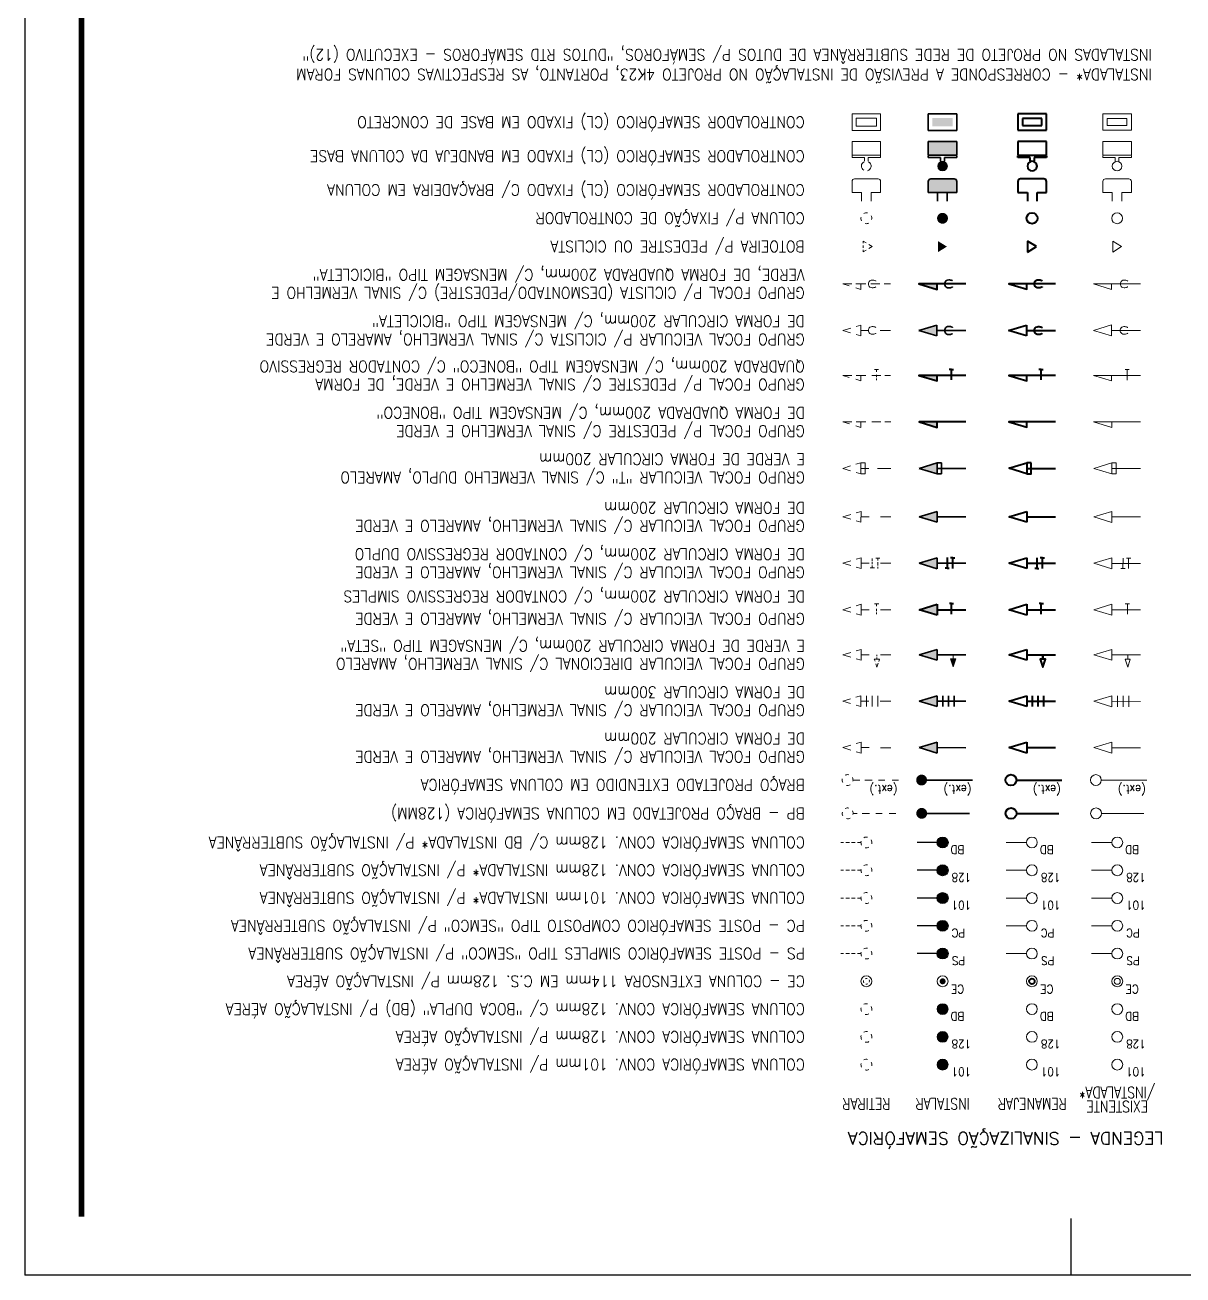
# Model space of a CAD drawing. Extents: x 206651 to 206861, y 7655817 to 7655966.
# Drawn here: x 206651.2 to 206702.4, y 7655817.4 to 7655872.7 of the extents above; entities that cross this region are included whole.
import ezdxf
from ezdxf.enums import TextEntityAlignment as Align

# ---------------------------------------------------------------- set-up
doc = ezdxf.new("R2010")
doc.units = 0
doc.linetypes.add('( Hidden )', pattern=[0.375, 0.25, -0.125])
for name, color, linetype in [('A-FORMATO', 8, 'Continuous'), ('FOLHA', 7, 'Continuous'), ('FRM-P02', 2, 'Continuous')]:
    doc.layers.add(name, color=color, linetype=linetype)
doc.styles.add('ARIAL', font='arial.ttf')
doc.styles.add('ROMANC', font='romanc__.ttf')
doc.styles.add('ROMANS', font='romans__.ttf', dxfattribs={"height": 0.85})
doc.styles.add('STYLE3', font='arial.ttf')
doc.styles.add('TZ_PGT_R090', font='romans.shx', dxfattribs={"width": 0.9})

# ---------------------------------------------------------------- blocks, each defined once
blk = doc.blocks.new('PP-XYZ.000-9A00-001_A')
at = {"layer": 'FOLHA', "color": 1}
for p, q in [((656, 584), (656, 594)), ((831, 594), (841, 594)), ((841, 0), (841, 594))]:
    blk.add_line(p, q, dxfattribs=at)
blk.add_lwpolyline([(0, 594), (841, 594)], dxfattribs=at)
at = {"layer": 'FOLHA', "color": 2, "const_width": 1}
blk.add_lwpolyline([(831, 584), (25, 584), (25, 10), (831, 10), (831, 584)], dxfattribs=at)
at = {"color": 2, "linetype": 'ByBlock', "lineweight": 0}
for tag, p, style in [('0000/00', (660.13, 145.89), 'ROMANC'), ('LOCAL', (692.24, 145.89), 'ROMANS'), ('DE-0000/00-000-000-000', (781.56, 136.5), 'ROMANC'), ('CREA', (790.19, 125.89), 'ROMANC')]:
    blk.add_attdef(tag, p, '', height=2, dxfattribs=dict(at, style=style))
at = {"color": 2, "linetype": 'ByBlock', "lineweight": 0, "style": 'ROMANS'}
blk.add_attdef('PROJETO', text='', height=3, dxfattribs=at).set_placement((718.82, 137.97), align=Align.MIDDLE_CENTER)
at = {"color": 2, "linetype": 'ByBlock', "lineweight": 0, "style": 'ROMANC'}
blk.add_attdef('RESPONSÁVEL_TÉCNICO', text='', height=2, dxfattribs=at).set_placement((738.09, 126.07), align=Align.TOP_CENTER)
at = {"color": 2, "style": 'ROMANS', "width": 0.9}
for tag, p in [('ASSUNTO1', (658.49, 53.87)), ('ASSUNTO2', (658.49, 50.37)), ('ASSUNTO3', (658.49, 46.87))]:
    blk.add_attdef(tag, text='', height=2, dxfattribs=at).set_placement(p, align=Align.TOP_LEFT)
at = {"color": 2, "style": 'STYLE3'}
blk.add_attdef('FOLHA', text='', height=4, dxfattribs=at).set_placement((815.01, 20.08), align=Align.MIDDLE_CENTER)
at = {"layer": 'A-FORMATO', "color": 2, "lineweight": -3, "style": 'ARIAL'}
for tag, p in [('NDOCUMENTO', (473.43, 36.15)), ('DESCRICAO3', (534.26, 36.15)), ('NDOCUMENTO', (473.43, 30.07)), ('DESCRICAO2', (534.26, 30.07)), ('NDOCUMENTO', (473.43, 23.99)), ('DESCRICAO1', (534.26, 23.99))]:
    blk.add_attdef(tag, p, '', height=2.43, rotation=360, dxfattribs=at)
at = {"layer": 'FRM-P02', "style": 'ROMANS'}
for tag, p in [('28', (661, 218.41)), ('29', (671, 218.41)), ('31', (762, 218.41)), ('32', (774, 218.41)), ('33', (786, 218.41)), ('34', (798, 218.41)), ('35', (810, 218.41)), ('19', (661, 212.71)), ('20', (671, 212.71)), ('22', (762, 212.71)), ('23', (774, 212.71)), ('24', (786, 212.71)), ('25', (798, 212.71)), ('26', (810, 212.71)), ('10', (661, 206.93)), ('11', (671, 207.01)), ('13', (762, 207.01)), ('14', (774, 207.01)), ('15', (786, 207.01)), ('16', (798, 207.01)), ('17', (810, 207.01)), ('1', (661, 201.23)), ('2', (671, 201.23)), ('4', (762.09, 201.23)), ('5', (774.15, 201.23)), ('6', (786.04, 201.23)), ('7', (798.19, 201.23)), ('8', (810.19, 201.23))]:
    blk.add_attdef(tag, text='', height=2, dxfattribs=at).set_placement(p, align=Align.MIDDLE_CENTER)
for tag, p in [('30', (677.61, 217.34)), ('21', (677.61, 211.64)), ('12', (677.61, 205.94)), ('3', (677.61, 200.24))]:
    blk.add_attdef(tag, p, '', height=2, dxfattribs=at)
at = {"layer": 'FRM-P02', "style": 'ROMANS', "width": 0.85, "flags": 1}
blk.add_attdef('00/00/00', text='', height=2, dxfattribs=at).set_placement((823.5, 218.41), align=Align.MIDDLE_CENTER)
at = {"layer": 'FRM-P02', "style": 'ROMANS', "width": 0.85}
for p in [(823.5, 212.71), (823.5, 207.01), (823.5, 201.23)]:
    blk.add_attdef('00/00/00', text='', height=2, dxfattribs=at).set_placement(p, align=Align.MIDDLE_CENTER)
at = {"layer": 'FRM-P02', "style": 'ROMANS', "width": 0.8}
for tag, height, p in [('ESCALA', 2.63, (774.91, 37)), ('DATA', 2.63, (801.74, 36.54)), ('DIRETOR', 1.4, (700.04, 33.97)), ('ENGENHEIRO', 1.4, (683.84, 22.86)), ('ARQUIVO', 1.4, (728.03, 14.96)), ('SETOR', 1.4, (751.65, 14.91)), ('DATA', 1.4, (775.01, 15))]:
    blk.add_attdef(tag, text='', height=height, dxfattribs=at).set_placement(p, align=Align.TOP_LEFT)
blk = doc.blocks.new('LEGENDA-SIN SEMAFÓRICA')
at = {"true_color": 0x0a47ff}
h = blk.add_hatch(color=160, dxfattribs=at)
h.dxf.hatch_style = 1
edge = h.paths.add_edge_path()
edge.add_arc((39.08, -10.79), 0.96, 0, 360)
h = blk.add_hatch(color=160, dxfattribs=at)
h.dxf.hatch_style = 1
edge = h.paths.add_edge_path()
edge.add_arc((39.08, -15.7), 0.96, 0, 360)
h = blk.add_hatch(color=160, dxfattribs=at)
h.dxf.hatch_style = 1
edge = h.paths.add_edge_path()
edge.add_arc((39.08, -20.61), 0.96, 0, 360)
h = blk.add_hatch(color=160, dxfattribs=at)
h.dxf.hatch_style = 1
edge = h.paths.add_edge_path()
edge.add_arc((39.08, -30.43), 0.96, 0, 360)
h = blk.add_hatch(color=160, dxfattribs=at)
h.dxf.hatch_style = 1
edge = h.paths.add_edge_path()
edge.add_arc((39.08, -35.34), 0.96, 0, 360)
h = blk.add_hatch(color=160, dxfattribs=at)
h.dxf.hatch_style = 1
edge = h.paths.add_edge_path()
edge.add_arc((39.08, -40.25), 0.96, 0, 360)
h = blk.add_hatch(color=160, dxfattribs=at)
h.dxf.hatch_style = 1
edge = h.paths.add_edge_path()
edge.add_arc((39.08, -45.16), 0.96, 0, 360)
h = blk.add_hatch(color=160, dxfattribs=at)
h.dxf.hatch_style = 1
edge = h.paths.add_edge_path()
edge.add_arc((39.08, -50.07), 0.96, 0, 360)
at = {"linetype": 'Continuous', "lineweight": 40, "true_color": 0x0a47ff}
h = blk.add_hatch(color=160, dxfattribs=at)
h.dxf.hatch_style = 1
h.paths.add_polyline_path([(43.24, -124.44), (40.04, -123.48), (40.04, -124.44)])
h = blk.add_hatch(color=160, dxfattribs=at)
h.dxf.hatch_style = 1
h.paths.add_polyline_path([(43.26, -132.66), (40.06, -131.7), (40.06, -132.66)])
h = blk.add_hatch(color=160, dxfattribs=at)
h.dxf.hatch_style = 1
h.paths.add_polyline_path([(43.26, -148.84), (40.06, -147.88), (40.06, -148.84)])
at = {"lineweight": 35, "true_color": 0x0a47ff}
for points in [[(39.88, -154.48), (38.32, -155.44), (39.88, -156.4)], [(41.18, -167.42, 0.414214), (41.62, -166.98), (41.62, -164.99), (39.96, -164.99), (38.25, -164.99), (36.58, -164.99), (36.58, -166.98, 0.414214), (37.02, -167.42)], [(41.62, -174.05), (41.62, -171.62), (36.58, -171.62), (36.58, -174.05)], [(37.32, -176.72), (37.32, -178.17), (40.89, -178.17), (40.89, -176.72)]]:
    blk.add_hatch(color=160, dxfattribs=at).paths.add_polyline_path(points)
h = blk.add_hatch(color=256)
h.dxf.hatch_style = 1
h.paths.add_polyline_path([(39.1, -168.82, 1), (39.1, -170.53, 1)])
at = {"color": 160, "linetype": 'Continuous', "lineweight": 20, "true_color": 0x0a47ff}
for p, q in [((10.99, -55.21), (3.47, -55.21)), ((11.02, -61.11), (2.99, -61.11)), ((9.16, -67.8), (9.16, -65.88)), ((9.16, -65.88), (9.16, -67.8)), ((9.16, -65.88), (12.36, -66.84)), ((9.16, -66.83), (4.07, -66.82)), ((9.16, -67.8), (12.36, -66.84)), ((9.16, -75.04), (4.07, -75.03)), ((6.14, -74.08), (6.14, -76)), ((7.14, -74.08), (7.14, -76)), ((8.14, -74.08), (8.14, -76)), ((9.16, -76), (9.16, -74.08)), ((9.16, -74.08), (9.16, -76)), ((9.16, -74.08), (12.36, -75.04)), ((9.16, -76), (12.36, -75.04)), ((9.16, -83.24), (4.07, -83.23)), ((9.16, -84.21), (9.16, -82.29)), ((9.16, -82.29), (9.16, -84.21)), ((9.16, -82.29), (12.36, -83.25)), ((9.16, -84.21), (12.36, -83.25)), ((9.16, -92.2), (9.16, -90.28)), ((9.16, -90.28), (9.16, -92.2)), ((9.16, -90.28), (12.36, -91.24)), ((9.16, -91.23), (4.07, -91.22)), ((9.16, -92.2), (12.36, -91.24)), ((9.16, -99.43), (4.07, -99.43)), ((9.16, -100.4), (9.16, -98.48)), ((9.16, -98.48), (9.16, -100.4)), ((9.16, -98.48), (12.36, -99.44)), ((9.16, -100.4), (12.36, -99.44)), ((9.16, -107.64), (4.07, -107.63)), ((9.16, -108.6), (9.16, -106.68)), ((9.16, -106.68), (9.16, -108.6)), ((9.16, -106.68), (12.36, -107.64)), ((9.16, -108.6), (12.36, -107.64)), ((9.16, -116.22), (4.07, -116.21)), ((9.16, -117.19), (9.16, -115.27)), ((9.16, -115.27), (9.16, -117.19)), ((9.16, -115.27), (12.36, -116.23)), ((9.16, -117.19), (12.36, -116.23)), ((9.2, -140.63), (4.11, -140.62)), ((9.2, -141.59), (9.2, -139.67)), ((9.2, -139.67), (9.2, -141.59)), ((9.2, -139.67), (12.4, -140.63)), ((9.2, -141.59), (12.4, -140.63)), ((9, -154.48), (7.43, -155.44)), ((9, -156.4), (9, -154.48)), ((7.43, -155.44), (9, -156.4)), ((7.36, -163.47), (7.36, -164.99)), ((9.07, -164.99), (9.07, -163.47)), ((7.36, -164.99), (5.69, -164.99)), ((5.69, -164.99), (5.69, -166.98)), ((10.74, -164.99), (9.07, -164.99)), ((10.74, -166.98), (10.74, -164.99)), ((6.13, -167.41), (10.3, -167.41)), ((5.69, -171.51), (5.69, -171.18)), ((5.69, -171.18), (7.89, -171.18)), ((10.74, -171.62), (5.69, -171.62)), ((5.69, -171.62), (5.69, -174.05)), ((7.89, -171.18), (7.89, -170.52)), ((8.54, -170.52), (8.54, -171.18)), ((8.54, -171.18), (10.74, -171.18)), ((10.74, -171.18), (10.74, -171.51)), ((10.74, -174.05), (10.74, -171.62)), ((5.69, -174.05), (10.74, -174.05)), ((10.74, -176.04), (5.69, -176.04)), ((5.69, -176.04), (5.69, -178.89)), ((10.74, -178.89), (10.74, -176.04)), ((5.69, -178.89), (10.74, -178.89)), ((9.95, -176.83), (6.48, -176.83)), ((6.48, -176.83), (6.48, -178.1)), ((6.48, -178.1), (9.95, -178.1)), ((9.95, -178.1), (9.95, -176.83))]:
    blk.add_line(p, q, dxfattribs=at)
at = {"color": 160, "linetype": 'Continuous', "lineweight": 40, "true_color": 0x0a47ff}
for p, q in [((26.02, -55.21), (18.5, -55.21)), ((26.04, -61.11), (18.02, -61.11)), ((24.18, -67.8), (24.19, -65.88)), ((24.19, -65.88), (27.38, -66.85)), ((24.18, -66.84), (19.09, -66.84)), ((27.38, -66.85), (24.18, -67.8)), ((24.18, -75.05), (19.09, -75.04)), ((21.17, -74.09), (21.17, -76.01)), ((22.17, -74.09), (22.17, -76.01)), ((23.17, -74.1), (23.17, -76.02)), ((24.18, -76.01), (24.19, -74.09)), ((27.38, -75.05), (24.18, -76.01)), ((24.19, -74.09), (27.38, -75.05)), ((24.18, -83.25), (19.09, -83.25)), ((24.18, -84.21), (24.19, -82.29)), ((27.38, -83.26), (24.18, -84.21)), ((24.19, -82.29), (27.38, -83.26)), ((24.18, -92.2), (24.19, -90.28)), ((24.19, -90.28), (27.38, -91.24)), ((40.05, -92.19), (40.05, -90.27)), ((40.05, -90.27), (43.25, -91.24)), ((24.18, -91.24), (19.09, -91.23)), ((27.38, -91.24), (24.18, -92.2)), ((40.05, -91.23), (34.95, -91.23)), ((43.25, -91.24), (40.05, -92.19)), ((24.19, -99.45), (19.09, -99.44)), ((24.18, -100.41), (24.19, -98.49)), ((27.39, -99.45), (24.18, -100.41)), ((24.19, -98.49), (27.39, -99.45)), ((24.19, -107.65), (19.09, -107.64)), ((24.18, -108.61), (24.19, -106.69)), ((27.39, -107.65), (24.18, -108.61)), ((24.19, -106.69), (27.39, -107.65)), ((24.18, -116.23), (19.09, -116.23)), ((24.18, -117.19), (24.19, -115.27)), ((27.38, -116.24), (24.18, -117.19)), ((24.19, -115.27), (27.38, -116.24)), ((24.22, -140.61), (19.13, -140.61)), ((24.22, -141.57), (24.23, -139.65)), ((27.42, -140.62), (24.22, -141.57)), ((24.23, -139.65), (27.42, -140.62)), ((24.04, -154.48), (22.47, -155.44)), ((24.04, -156.4), (24.04, -154.48)), ((22.47, -155.44), (24.04, -156.4)), ((22.38, -163.47), (22.38, -164.99)), ((24.09, -164.99), (24.09, -163.47)), ((22.38, -164.99), (20.72, -164.99)), ((20.72, -164.99), (20.72, -166.98)), ((25.76, -164.99), (24.09, -164.99)), ((25.76, -166.98), (25.76, -164.99)), ((21.16, -167.41), (25.32, -167.41)), ((20.72, -171.51), (20.72, -171.18)), ((20.72, -171.18), (22.91, -171.18)), ((25.76, -171.62), (20.72, -171.62)), ((20.72, -171.62), (20.72, -174.05)), ((22.91, -171.18), (22.91, -170.52)), ((23.57, -170.52), (23.57, -171.18)), ((23.57, -171.18), (25.76, -171.18)), ((25.76, -171.18), (25.76, -171.51)), ((25.76, -174.05), (25.76, -171.62)), ((20.72, -174.05), (25.76, -174.05)), ((25.76, -176.04), (20.72, -176.04)), ((20.72, -176.04), (20.72, -178.89)), ((25.76, -178.89), (25.76, -176.04)), ((20.72, -178.89), (25.76, -178.89)), ((24.97, -176.83), (21.51, -176.83)), ((21.51, -176.83), (21.51, -178.1)), ((21.51, -178.1), (24.97, -178.1)), ((24.97, -178.1), (24.97, -176.83))]:
    blk.add_line(p, q, dxfattribs=at)
at = {"color": 160, "linetype": 'Continuous', "lineweight": 35, "true_color": 0x0a47ff}
for p, q in [((41.82, -55.22), (34.3, -55.22)), ((41.84, -61.11), (33.82, -61.11)), ((40.05, -67.8), (40.05, -65.88)), ((40.05, -65.88), (43.25, -66.84)), ((40.05, -66.84), (34.95, -66.83)), ((43.25, -66.84), (40.05, -67.8)), ((40.05, -75.05), (34.95, -75.04)), ((37.03, -74.09), (37.03, -76.01)), ((38.03, -74.09), (38.03, -76.01)), ((39.03, -74.09), (39.03, -76.01)), ((40.05, -76.01), (40.05, -74.09)), ((40.05, -74.09), (43.25, -75.05)), ((43.25, -75.05), (40.05, -76.01)), ((40.05, -83.25), (34.95, -83.24)), ((40.05, -84.21), (40.05, -82.29)), ((40.05, -82.29), (43.25, -83.25)), ((43.25, -83.25), (40.05, -84.21)), ((40.05, -99.44), (34.95, -99.44)), ((40.05, -100.4), (40.05, -98.48)), ((40.05, -98.48), (43.25, -99.45)), ((43.25, -99.45), (40.05, -100.4)), ((40.05, -107.65), (34.95, -107.64)), ((40.05, -108.61), (40.05, -106.69)), ((40.05, -106.69), (43.25, -107.65)), ((43.25, -107.65), (40.05, -108.61)), ((40.05, -116.23), (34.95, -116.22)), ((40.05, -117.19), (40.05, -115.27)), ((40.05, -115.27), (43.25, -116.23)), ((43.25, -116.23), (40.05, -117.19)), ((40.09, -140.61), (34.99, -140.6)), ((40.09, -141.57), (40.09, -139.65)), ((40.09, -139.65), (43.29, -140.62)), ((43.29, -140.62), (40.09, -141.57))]:
    blk.add_line(p, q, dxfattribs=at)
at = {"color": 18, "lineweight": 18, "true_color": 0x000000}
for p, q in [((48.51, -55.22), (47.38, -55.22)), ((50.91, -55.22), (49.79, -55.22)), ((53.31, -55.22), (52.01, -55.22)), ((54.91, -55.22), (54.21, -55.22)), ((48.03, -61.11), (46.91, -61.11)), ((50.43, -61.11), (49.31, -61.11)), ((52.83, -61.11), (51.53, -61.11)), ((54.93, -61.11), (53.73, -61.11)), ((53.51, -65.88), (54.35, -66.13)), ((53.51, -65.88), (53.51, -67.8)), ((53.51, -67.8), (53.51, -65.88)), ((50.08, -66.83), (48.24, -66.83)), ((53.51, -66.84), (52.09, -66.84)), ((53.51, -67.8), (54.36, -67.55)), ((55.3, -67.27), (56.71, -66.84)), ((55.32, -66.42), (56.71, -66.84)), ((50.13, -75.04), (48.24, -75.04)), ((50.54, -74.09), (50.54, -76.01)), ((51.54, -74.1), (51.54, -76.02)), ((53.56, -75.04), (52.14, -75.04)), ((52.54, -74.1), (52.54, -76.02)), ((53.56, -74.09), (54.4, -74.34)), ((53.56, -74.09), (53.56, -76.01)), ((53.56, -76.01), (53.56, -74.09)), ((55.35, -75.47), (56.76, -75.05)), ((55.36, -74.63), (56.76, -75.05)), ((53.56, -76.01), (54.41, -75.75)), ((50.09, -83.24), (48.24, -83.24)), ((53.51, -83.25), (52.09, -83.25)), ((53.51, -82.29), (54.35, -82.54)), ((53.51, -82.29), (53.51, -84.21)), ((53.51, -84.21), (53.51, -82.29)), ((53.51, -84.21), (54.36, -83.96)), ((55.3, -83.67), (56.71, -83.25)), ((55.32, -82.83), (56.71, -83.25)), ((53.51, -90.28), (54.35, -90.53)), ((53.51, -90.28), (53.51, -92.2)), ((53.51, -92.2), (53.51, -90.28)), ((50.09, -91.23), (48.24, -91.22)), ((53.51, -91.23), (52.09, -91.23)), ((53.51, -92.2), (54.36, -91.94)), ((55.3, -91.66), (56.71, -91.24)), ((55.32, -90.82), (56.71, -91.24)), ((50.09, -99.44), (48.24, -99.44)), ((53.51, -99.44), (52.09, -99.44)), ((53.51, -98.49), (54.35, -98.74)), ((53.51, -98.49), (53.51, -100.41)), ((53.51, -100.41), (53.51, -98.49)), ((55.3, -99.87), (56.71, -99.45)), ((55.32, -99.03), (56.71, -99.45)), ((53.51, -100.41), (54.37, -100.15)), ((50.09, -107.64), (48.24, -107.64)), ((53.51, -107.64), (52.09, -107.64)), ((53.52, -106.69), (53.51, -108.61)), ((53.51, -108.61), (53.52, -106.69)), ((53.52, -106.69), (54.36, -106.94)), ((55.31, -108.07), (56.71, -107.65)), ((55.32, -107.23), (56.71, -107.65)), ((53.51, -108.61), (54.37, -108.35)), ((50.58, -116.22), (48.24, -116.22)), ((53.56, -116.23), (52.14, -116.23)), ((53.56, -115.27), (54.4, -115.52)), ((53.56, -115.27), (53.56, -117.19)), ((53.56, -117.19), (53.56, -115.27)), ((53.56, -117.19), (54.41, -116.94)), ((55.35, -116.66), (56.76, -116.23)), ((55.36, -115.81), (56.76, -116.23)), ((50.12, -140.6), (48.28, -140.6)), ((53.55, -140.61), (52.13, -140.61)), ((53.55, -139.65), (54.39, -139.9)), ((53.55, -139.65), (53.55, -141.57)), ((53.55, -141.57), (53.55, -139.65)), ((53.55, -141.57), (54.4, -141.32)), ((55.34, -141.04), (56.75, -140.61)), ((55.36, -140.19), (56.75, -140.61)), ((53.12, -154.49), (52.58, -154.82)), ((53.12, -154.86), (53.12, -154.49)), ((52.12, -155.1), (51.55, -155.45)), ((51.55, -155.45), (52.11, -155.79)), ((52.58, -156.08), (53.12, -156.41)), ((53.12, -155.66), (53.12, -155.23)), ((53.12, -156.41), (53.12, -156.04))]:
    blk.add_line(p, q, dxfattribs=at)
at = {"color": 160, "lineweight": 35, "true_color": 0x0a47ff}
for p, q in [((38.25, -163.48), (38.25, -164.99)), ((39.96, -164.99), (39.96, -163.48)), ((38.25, -164.99), (36.58, -164.99)), ((36.58, -164.99), (36.58, -166.98)), ((41.62, -164.99), (39.96, -164.99)), ((41.62, -166.98), (41.62, -164.99)), ((37.02, -167.42), (41.18, -167.42)), ((36.58, -171.51), (36.58, -171.18)), ((36.58, -171.18), (38.77, -171.18)), ((41.62, -171.62), (36.58, -171.62)), ((36.58, -171.62), (36.58, -174.05)), ((38.77, -171.18), (38.77, -170.53)), ((39.43, -170.53), (39.43, -171.18)), ((39.43, -171.18), (41.62, -171.18)), ((41.62, -171.18), (41.62, -171.51)), ((41.62, -174.05), (41.62, -171.62)), ((36.58, -174.05), (41.62, -174.05)), ((41.62, -175.98), (36.58, -175.98)), ((36.58, -175.98), (36.58, -178.91)), ((41.62, -178.91), (41.62, -175.98)), ((36.58, -178.91), (41.62, -178.91))]:
    blk.add_line(p, q, dxfattribs=at)
at = {"color": 18, "lineweight": 20, "true_color": 0x000000}
for p, q in [((51.73, -163.48), (51.73, -164.99)), ((53.44, -164.99), (53.44, -163.48)), ((51.73, -164.99), (50.06, -164.99)), ((50.06, -164.99), (50.06, -166.98)), ((55.1, -164.99), (53.44, -164.99)), ((55.1, -166.98), (55.1, -164.99)), ((50.5, -167.42), (54.67, -167.42))]:
    blk.add_line(p, q, dxfattribs=at)
at = {"color": 18, "lineweight": 13, "ltscale": 4, "true_color": 0x000000}
for p, q in [((50.06, -171.52), (50.06, -171.19)), ((50.06, -171.19), (52.26, -171.19)), ((55.11, -171.63), (50.06, -171.63)), ((50.06, -171.63), (50.06, -174.05)), ((52.26, -171.19), (52.26, -170.53)), ((52.91, -170.53), (52.91, -171.19)), ((52.91, -171.19), (55.11, -171.19)), ((55.11, -171.19), (55.11, -171.52)), ((55.11, -174.05), (55.11, -171.63)), ((50.06, -174.05), (55.11, -174.05)), ((54.37, -176.72), (50.8, -176.72)), ((50.8, -176.72), (50.8, -178.17)), ((54.37, -178.17), (54.37, -176.72)), ((50.8, -178.17), (54.37, -178.17))]:
    blk.add_line(p, q, dxfattribs=at)
at = {"color": 18, "lineweight": 13, "ltscale": 5, "true_color": 0x000000}
for p, q in [((55.11, -175.98), (50.06, -175.98)), ((50.06, -175.98), (50.06, -178.91)), ((55.11, -178.91), (55.11, -175.98)), ((50.06, -178.91), (55.11, -178.91))]:
    blk.add_line(p, q, dxfattribs=at)
at = {"color": 160, "linetype": 'Continuous', "lineweight": 35, "true_color": 0x0a47ff}
for points, const_width in [([(38.82, -25.52, 1), (39.34, -25.52, 1)], 0.528), ([(42.3, -55.22, 1), (43.26, -55.22, 1)], 0.96), ([(42.32, -61.11, 1), (43.28, -61.11, 1)], 0.96)]:
    blk.add_lwpolyline(points, format="xyb", close=True, dxfattribs=dict(at, const_width=const_width))
at = {"color": 18, "lineweight": 9, "true_color": 0x000000}
for points in [[(9.15, -30.43), (12.72, -30.43)], [(9.15, -35.34), (12.72, -35.34)], [(9.15, -40.25), (12.72, -40.25)], [(9.15, -45.16), (12.72, -45.16)], [(9.15, -50.07), (12.72, -50.07)]]:
    blk.add_lwpolyline(points, dxfattribs=at)
at = {"color": 18, "lineweight": 20, "true_color": 0x000000}
for points in [[(24.25, -30.43), (27.82, -30.43)], [(24.25, -35.34), (27.82, -35.34)], [(24.25, -40.25), (27.82, -40.25)], [(24.25, -45.16), (27.82, -45.16)], [(24.25, -50.07), (27.82, -50.07)]]:
    blk.add_lwpolyline(points, dxfattribs=at)
at = {"color": 18, "lineweight": 30, "true_color": 0x000000}
for points in [[(40.04, -30.43), (43.61, -30.43)], [(40.04, -35.34), (43.61, -35.34)], [(40.04, -40.25), (43.61, -40.25)], [(40.04, -45.16), (43.61, -45.16)], [(40.04, -50.07), (43.61, -50.07)]]:
    blk.add_lwpolyline(points, dxfattribs=at)
at = {"color": 18, "linetype": '( Hidden )', "lineweight": 13, "ltscale": 2.5, "true_color": 0x000000}
for points in [[(53.52, -30.43), (57.09, -30.43)], [(53.52, -35.34), (57.09, -35.34)], [(53.52, -40.25), (57.09, -40.25)], [(53.52, -45.16), (57.09, -45.16)], [(53.52, -50.07), (57.09, -50.07)]]:
    blk.add_lwpolyline(points, dxfattribs=at)
at = {"color": 160, "linetype": 'Continuous', "lineweight": 20, "true_color": 0x0a47ff}
for points in [[(6.35, -83.24), (6.35, -82.49), (6.82, -82.49), (6.35, -81.09), (5.88, -82.49), (6.35, -82.49)], [(37.24, -83.27), (37.24, -82.52), (37.71, -82.52), (37.24, -81.11), (36.77, -82.52), (37.24, -82.52)]]:
    blk.add_lwpolyline(points, close=True, dxfattribs=at)
at = {"color": 160, "linetype": 'Continuous', "lineweight": 40, "true_color": 0x0a47ff}
blk.add_lwpolyline([(21.37, -83.25), (21.37, -82.5), (21.84, -82.5), (21.38, -81.09), (20.9, -82.5), (21.37, -82.5)], close=True, dxfattribs=at)
at = {"color": 18, "lineweight": 18, "true_color": 0x000000}
for points in [[(50.89, -81.67), (50.7, -81.1), (50.47, -81.8)], [(50.38, -82.05), (50.23, -82.5), (50.7, -82.5), (50.7, -82.76)], [(50.7, -82.76), (50.7, -82.5), (51.17, -82.51), (51.04, -82.12)], [(50.75, -90.43), (50.75, -90.72)], [(50.75, -91.85), (50.75, -92.3), (50.37, -92.3)], [(50.75, -90.96), (50.75, -91.36)], [(50.75, -91.85), (50.75, -92.3), (51.12, -92.3)], [(50.54, -98.5), (50.54, -98.79)], [(50.54, -99.03), (50.54, -99.43)], [(50.54, -99.62), (50.54, -99.22)], [(51.53, -99.07), (51.53, -98.62), (51.15, -98.62)], [(51.53, -99.07), (51.53, -98.62), (51.9, -98.62)], [(51.53, -99.31), (51.53, -99.72)], [(50.54, -99.92), (50.54, -100.37), (50.17, -100.37)], [(50.54, -99.92), (50.54, -100.37), (50.92, -100.37)], [(51.53, -100.27), (51.53, -99.86)], [(52.81, -117.19), (53.56, -117.19), (53.56, -115.27), (52.81, -115.27), (52.81, -117.19)], [(54.44, -123.75), (53.53, -123.48), (53.53, -124.44)], [(48.26, -124.43), (49.28, -124.43)], [(50.01, -124.43), (51.61, -124.44)], [(52.65, -124.44), (53.53, -124.44), (53.53, -124.44), (54.39, -124.44)], [(55.13, -124.44), (56.73, -124.44), (55.57, -124.09)], [(50.79, -131.85), (50.79, -132.14)], [(50.79, -132.38), (50.79, -132.79)], [(54.46, -131.98), (53.55, -131.7), (53.55, -132.66)], [(55.15, -132.66), (56.75, -132.66), (55.59, -132.31)], [(48.28, -132.65), (49.3, -132.65)], [(50.03, -132.65), (51.63, -132.66)], [(50.79, -133.28), (50.79, -133.73), (50.41, -133.73)], [(50.79, -133.28), (50.79, -133.73), (51.16, -133.73)], [(52.67, -132.66), (53.55, -132.66), (53.55, -132.66), (54.4, -132.66)], [(54.46, -148.16), (53.55, -147.88), (53.55, -148.84)], [(48.28, -148.83), (49.45, -148.83)], [(50.18, -148.83), (51.78, -148.84)], [(52.67, -148.84), (53.55, -148.84), (53.55, -148.84), (54.41, -148.84)], [(55.15, -148.84), (56.75, -148.84), (55.59, -148.49)]]:
    blk.add_lwpolyline(points, dxfattribs=at)
blk.add_lwpolyline([(50.7, -83), (50.7, -83.25)], close=True, dxfattribs=at)
at = {"color": 160, "linetype": 'Continuous', "lineweight": 20, "true_color": 0x0a47ff}
for points in [[(6.4, -90.43), (6.4, -92.3), (6.02, -92.3)], [(6.4, -90.43), (6.4, -92.3), (6.77, -92.3)], [(6.19, -98.5), (6.19, -100.37), (5.82, -100.37)], [(6.19, -98.5), (6.19, -100.37), (6.57, -100.37)], [(7.17, -100.37), (7.18, -98.49), (6.8, -98.49)], [(7.17, -100.37), (7.18, -98.49), (7.55, -98.5)], [(8.41, -117.19), (9.16, -117.19), (9.16, -115.27), (8.41, -115.27), (8.41, -117.19)], [(4.09, -124.44), (9.18, -124.44), (9.18, -124.44), (12.38, -124.44), (9.18, -123.48), (9.18, -124.44)], [(4.11, -132.66), (9.2, -132.66), (9.2, -132.66), (12.4, -132.66), (9.2, -131.7), (9.2, -132.66)], [(6.44, -131.85), (6.44, -133.73), (6.06, -133.73)], [(6.44, -131.85), (6.44, -133.73), (6.81, -133.73)], [(4.11, -148.83), (9.2, -148.84), (9.2, -148.84), (12.4, -148.84), (9.2, -147.88), (9.2, -148.84)]]:
    blk.add_lwpolyline(points, dxfattribs=at)
at = {"color": 160, "linetype": 'Continuous', "lineweight": 40, "true_color": 0x0a47ff}
for points in [[(21.64, -90.43), (21.64, -92.31), (21.26, -92.31)], [(21.64, -90.43), (21.64, -92.31), (22.01, -92.31)], [(37.5, -90.43), (37.5, -92.31), (37.13, -92.31)], [(37.5, -90.43), (37.5, -92.31), (37.88, -92.31)], [(21.43, -98.5), (21.43, -100.38), (21.06, -100.38)], [(21.43, -98.5), (21.43, -100.38), (21.81, -100.38)], [(22.41, -100.41), (22.42, -98.53), (22.04, -98.53)], [(22.41, -100.41), (22.42, -98.53), (22.79, -98.53)], [(37.29, -98.5), (37.3, -100.38), (36.92, -100.38)], [(37.29, -98.5), (37.3, -100.38), (37.67, -100.38)], [(38.27, -100.45), (38.28, -98.58), (37.91, -98.58)], [(38.27, -100.45), (38.28, -98.58), (38.66, -98.58)], [(23.43, -117.2), (24.18, -117.2), (24.19, -115.28), (23.44, -115.28), (23.43, -117.2)], [(19.11, -124.44), (24.17, -124.45), (24.17, -124.45), (27.37, -124.45), (24.17, -123.49), (24.17, -124.45)], [(34.97, -124.44), (40.04, -124.44), (40.04, -124.44), (43.24, -124.44), (40.04, -123.48), (40.04, -124.44)], [(19.13, -132.66), (24.19, -132.67), (24.19, -132.67), (27.39, -132.67), (24.19, -131.71), (24.19, -132.67)], [(21.68, -131.86), (21.68, -133.73), (21.3, -133.73)], [(21.68, -131.86), (21.68, -133.73), (22.05, -133.73)], [(34.99, -132.66), (40.06, -132.66), (40.06, -132.66), (43.26, -132.66), (40.06, -131.7), (40.06, -132.66)], [(37.54, -131.86), (37.54, -133.73), (37.17, -133.73)], [(37.54, -131.86), (37.54, -133.73), (37.92, -133.73)], [(19.13, -148.85), (24.19, -148.85), (24.19, -148.85), (27.39, -148.85), (24.19, -147.89), (24.19, -148.85)], [(34.99, -148.83), (40.06, -148.84), (40.06, -148.84), (43.26, -148.84), (40.06, -147.88), (40.06, -148.84)]]:
    blk.add_lwpolyline(points, dxfattribs=at)
at = {"color": 160, "linetype": 'Continuous', "lineweight": 35, "true_color": 0x0a47ff}
blk.add_lwpolyline([(39.3, -117.19), (40.05, -117.19), (40.05, -115.27), (39.3, -115.27), (39.3, -117.19)], dxfattribs=at)
at = {"color": 160, "linetype": 'Continuous', "lineweight": 20, "true_color": 0x0a47ff}
for points in [[(6.35, -140.12, -0.141613), (6.43, -140.05, -0.102249), (7.01, -139.93, -0.173635), (7.41, -140.06, -0.190602), (7.69, -140.62, -0.190602), (7.41, -141.18, -0.173635), (7.01, -141.31, -0.102249), (6.43, -141.19, -0.141613), (6.35, -141.12)], [(6.33, -148.34, -0.141613), (6.41, -148.27, -0.102249), (6.99, -148.15, -0.173635), (7.39, -148.28, -0.190602), (7.67, -148.84, -0.190602), (7.39, -149.39, -0.173635), (6.99, -149.53, -0.102249), (6.41, -149.41, -0.141613), (6.33, -149.34)]]:
    blk.add_lwpolyline(points, format="xyb", dxfattribs=at)
at = {"color": 160, "linetype": 'Continuous', "lineweight": 40, "true_color": 0x0a47ff}
for points in [[(21.48, -140.08, -0.141613), (21.56, -140.01, -0.102249), (22.16, -139.88, -0.173635), (22.58, -140.02, -0.190602), (22.88, -140.6, -0.190602), (22.58, -141.18, -0.173635), (22.16, -141.31, -0.102249), (21.56, -141.19, -0.141613), (21.48, -141.12)], [(21.46, -148.33, -0.141613), (21.54, -148.26, -0.102249), (22.14, -148.13, -0.173635), (22.57, -148.27, -0.190602), (22.86, -148.85, -0.190602), (22.57, -149.43, -0.173635), (22.14, -149.57, -0.102249), (21.54, -149.44, -0.141613), (21.46, -149.37)]]:
    blk.add_lwpolyline(points, format="xyb", dxfattribs=at)
at = {"color": 160, "linetype": 'Continuous', "lineweight": 35, "true_color": 0x0a47ff}
for points in [[(37.32, -140.09, -0.141613), (37.4, -140.02, -0.102249), (38.01, -139.89, -0.173635), (38.43, -140.03, -0.190602), (38.72, -140.61, -0.190602), (38.43, -141.19, -0.173635), (38.01, -141.33, -0.102249), (37.4, -141.2, -0.141613), (37.32, -141.13)], [(37.32, -148.32, -0.141613), (37.4, -148.25, -0.102249), (38.01, -148.13, -0.173635), (38.43, -148.26, -0.190602), (38.72, -148.84, -0.190602), (38.43, -149.42, -0.173635), (38.01, -149.56, -0.102249), (37.4, -149.43, -0.141613), (37.32, -149.36)]]:
    blk.add_lwpolyline(points, format="xyb", dxfattribs=at)
at = {"color": 18, "lineweight": 18, "true_color": 0x000000}
for points in [[(50.87, -140.13, -0.141613), (50.95, -140.06, -0.102249), (51.53, -139.94, -0.173635), (51.94, -140.07, -0.184514), (52.22, -140.61, -0.202131), (51.94, -141.18, -0.173635), (51.53, -141.31, -0.102249), (50.95, -141.19, -0.141613), (50.87, -141.12)], [(50.87, -148.35, -0.141613), (50.95, -148.28, -0.102249), (51.53, -148.16, -0.173635), (51.94, -148.29, -0.190602), (52.22, -148.84, -0.190602), (51.94, -149.4, -0.173635), (51.53, -149.53, -0.102249), (50.95, -149.41, -0.141613), (50.87, -149.34)]]:
    blk.add_lwpolyline(points, format="xyb", dxfattribs=at)
at = {"linetype": 'Continuous', "lineweight": 30, "const_width": 0.96}
blk.add_lwpolyline([(38.62, -160.45, 1), (39.58, -160.45, 1)], format="xyb", close=True, dxfattribs=at)
at = {"color": 160, "lineweight": 35, "true_color": 0x0a47ff}
blk.add_lwpolyline([(38.25, -164.99), (39.96, -164.99)], dxfattribs=at)
at = {"color": 160, "lineweight": 9, "true_color": 0x0a47ff}
for centre in [(8.19, -10.79), (8.19, -15.7), (8.19, -20.61)]:
    blk.add_circle(centre, 0.96, dxfattribs=at)
at = {"color": 160, "lineweight": 20, "true_color": 0x0a47ff}
for centre in [(23.29, -10.79), (23.29, -15.7), (23.29, -20.61)]:
    blk.add_circle(centre, 0.96, dxfattribs=at)
at = {"color": 160, "linetype": 'Continuous', "lineweight": 20, "true_color": 0x0a47ff}
for centre in [(39.08, -10.79), (39.08, -15.7), (39.08, -20.61), (23.29, -25.52), (39.08, -25.52), (52.56, -25.52), (23.29, -30.43), (23.29, -35.34), (23.29, -40.25), (23.29, -45.16), (23.29, -50.07), (11.95, -55.21), (11.98, -61.11)]:
    blk.add_circle(centre, 0.96, dxfattribs=at)
at = {"color": 160, "linetype": 'Continuous', "lineweight": 9, "true_color": 0x0a47ff}
for centre, radius in [((8.19, -25.52), 0.96), ((8.19, -25.52), 0.528), ((8.19, -30.43), 0.96), ((8.19, -35.34), 0.96), ((8.19, -40.25), 0.96), ((8.19, -45.16), 0.96), ((8.19, -50.07), 0.96)]:
    blk.add_circle(centre, radius, dxfattribs=at)
at = {"color": 160, "linetype": 'Continuous', "lineweight": 40, "true_color": 0x0a47ff}
for centre, radius in [((23.29, -25.52), 0.473), ((26.98, -55.21), 0.96), ((27, -61.11), 0.96)]:
    blk.add_circle(centre, radius, dxfattribs=at)
at = {"color": 160, "true_color": 0x0a47ff}
for centre in [(39.08, -30.43), (39.08, -35.34), (39.08, -40.25), (39.08, -45.16), (39.08, -50.07)]:
    blk.add_circle(centre, 0.96, dxfattribs=at)
at = {"linetype": 'Continuous', "lineweight": 20}
blk.add_circle((8.21, -160.44), 0.96, dxfattribs=at)
at = {"linetype": 'Continuous', "lineweight": 40}
blk.add_circle((23.26, -160.44), 0.96, dxfattribs=at)
at = {"color": 18, "lineweight": 18, "true_color": 0x000000}
for centre, radius, start, end in [((52.56, -10.79), 0.96, 166.7281, 208.1358), ((52.56, -10.79), 0.96, 76.7281, 118.1358), ((52.56, -10.79), 0.96, 346.7281, 28.1358), ((52.56, -10.79), 0.96, 256.7281, 298.1358), ((52.56, -15.7), 0.96, 76.7281, 118.1358), ((52.56, -15.7), 0.96, 346.7281, 28.1358), ((52.56, -15.7), 0.96, 166.7281, 208.1358), ((52.56, -15.7), 0.96, 256.7281, 298.1358), ((52.56, -20.61), 0.96, 76.7281, 118.1358), ((52.56, -20.61), 0.96, 166.7281, 208.1358), ((52.56, -20.61), 0.96, 256.7281, 298.1358), ((52.56, -20.61), 0.96, 346.7281, 28.1358), ((52.56, -25.52), 0.528, 166.7281, 208.1358), ((52.56, -25.52), 0.528, 76.7281, 118.1358), ((52.56, -25.52), 0.528, 256.7281, 298.1358), ((52.56, -25.52), 0.528, 346.7281, 28.1358), ((52.56, -30.43), 0.96, 166.7281, 208.1358), ((52.56, -30.43), 0.96, 76.7281, 118.1358), ((52.56, -30.43), 0.96, 346.7281, 28.1358), ((52.56, -30.43), 0.96, 256.7281, 298.1358), ((52.56, -35.34), 0.96, 166.7281, 208.1358), ((52.56, -35.34), 0.96, 76.7281, 118.1358), ((52.56, -35.34), 0.96, 346.7281, 28.1358), ((52.56, -35.34), 0.96, 256.7281, 298.1358), ((52.56, -40.25), 0.96, 76.7281, 118.1358), ((52.56, -40.25), 0.96, 166.7281, 208.1358), ((52.56, -40.25), 0.96, 256.7281, 298.1358), ((52.56, -40.25), 0.96, 346.7281, 28.1358), ((52.56, -45.16), 0.96, 76.7281, 118.1358), ((52.56, -45.16), 0.96, 166.7281, 208.1358), ((52.56, -45.16), 0.96, 256.7281, 298.1358), ((52.56, -45.16), 0.96, 346.7281, 28.1358), ((52.56, -50.07), 0.96, 166.7281, 208.1358), ((52.56, -50.07), 0.96, 76.7281, 118.1358), ((52.56, -50.07), 0.96, 346.7281, 28.1358), ((52.56, -50.07), 0.96, 256.7281, 298.1358), ((55.87, -55.22), 0.96, 166.7281, 208.1358), ((55.87, -55.22), 0.96, 76.7281, 118.1358), ((55.87, -55.22), 0.96, 346.7281, 28.1358), ((55.87, -55.22), 0.96, 256.7281, 298.1358), ((55.89, -61.11), 0.96, 166.7281, 208.1358), ((55.89, -61.11), 0.96, 76.7281, 118.1358), ((55.89, -61.11), 0.96, 346.7281, 28.1358), ((55.89, -61.11), 0.96, 256.7281, 298.1358)]:
    blk.add_arc(centre, radius, start, end, dxfattribs=at)
at = {"color": 18, "lineweight": 13, "ltscale": 5, "true_color": 0x000000}
for start, end in [(166.7281, 208.1358), (76.7281, 118.1358), (256.7281, 298.1358), (346.7281, 28.1358)]:
    blk.add_arc((52.58, -160.45), 0.96, start, end, dxfattribs=at)
at = {"color": 160, "linetype": 'Continuous', "lineweight": 20, "true_color": 0x0a47ff}
for centre, start, end in [((6.13, -166.98), 180, 270), ((10.3, -166.98), 270, 360)]:
    blk.add_arc(centre, 0.438, start, end, dxfattribs=at)
at = {"color": 160, "linetype": 'Continuous', "lineweight": 40, "true_color": 0x0a47ff}
for centre, start, end in [((21.16, -166.98), 180, 270), ((25.32, -166.98), 270, 360)]:
    blk.add_arc(centre, 0.438, start, end, dxfattribs=at)
at = {"color": 160, "lineweight": 35, "true_color": 0x0a47ff}
for centre, start, end in [((37.02, -166.98), 180, 270), ((41.18, -166.98), 270, 360)]:
    blk.add_arc(centre, 0.438, start, end, dxfattribs=at)
at = {"color": 18, "lineweight": 20, "true_color": 0x000000}
for centre, start, end in [((50.5, -166.98), 180, 270), ((54.67, -166.98), 270, 360)]:
    blk.add_arc(centre, 0.438, start, end, dxfattribs=at)
at = {"linetype": 'Continuous', "lineweight": 20}
for centre, start, end in [((8.22, -169.67), 90, 270), ((8.22, -169.67), 270, 90), ((39.1, -169.67), 90, 270), ((39.1, -169.67), 270, 90)]:
    blk.add_arc(centre, 0.855, start, end, dxfattribs=at)
at = {"linetype": 'Continuous', "lineweight": 40}
for start, end in [(90, 270), (270, 90)]:
    blk.add_arc((23.24, -169.67), 0.855, start, end, dxfattribs=at)
at = {"color": 18, "lineweight": 13, "ltscale": 4, "true_color": 0x000000}
for start, end in [(103.3573, 242.2345), (294.9186, 59.8754)]:
    blk.add_arc((52.59, -169.68), 0.855, start, end, dxfattribs=at)
at = {"color": 160, "linetype": 'Continuous', "lineweight": 35, "true_color": 0x0a47ff}
for points in [[(43.25, -66.84), (40.05, -65.88), (40.05, -67.8)], [(43.25, -75.05), (40.05, -74.09), (40.05, -76.01)], [(37.71, -82.5), (37.71, -82.5), (36.77, -82.5), (37.24, -81.09)], [(43.25, -83.25), (40.05, -82.29), (40.05, -84.21)], [(43.25, -99.45), (40.05, -98.48), (40.05, -100.4)], [(43.25, -107.65), (40.05, -106.69), (40.05, -108.61)], [(43.25, -116.23), (40.05, -115.27), (40.05, -117.19)], [(43.29, -140.62), (40.09, -139.65), (40.09, -141.57)]]:
    blk.add_solid(points, dxfattribs=at)
at = {"color": 160, "linetype": 'Continuous', "lineweight": 40, "true_color": 0x0a47ff}
blk.add_solid([(43.25, -91.24), (40.05, -90.27), (40.05, -92.19)], dxfattribs=at)
at = {"color": 2, "style": 'TZ_PGT_R090', "width": 0.8}
for s, p in [('EXISTENTE', (8.19, -3.36)), ('INSTALAR', (39.08, -3.86)), ('RETIRAR', (52.56, -3.87)), ('/INSTALADA*', (8.19, -5.86))]:
    blk.add_text(s, height=2, dxfattribs=at).set_placement(p, align=Align.MIDDLE_CENTER)
blk.add_text('REMANEJAR', height=2, dxfattribs=at).set_placement((23.22, -3.86), align=Align.MIDDLE)
at = {"color": 18, "true_color": 0x000000, "style": 'TZ_PGT_R090', "width": 0.9}
for s, p in [('101', (3.15, -9.52)), ('101', (18.24, -9.52)), ('101', (34.03, -9.52)), ('128', (3.15, -14.43)), ('128', (18.24, -14.43)), ('128', (34.03, -14.43)), ('BD', (4.35, -19.34)), ('BD', (19.44, -19.34)), ('BD ', (35.23, -19.34)), ('CE', (4.4, -24.14)), ('CE', (19.49, -24.14)), ('CE', (35.28, -24.14)), ('PS', (4.2, -29.16)), ('PS', (19.3, -29.16)), ('PS', (35.09, -29.16)), ('PC', (4.2, -34.07)), ('PC', (19.3, -34.07)), ('PC', (35.09, -34.07)), ('101', (3.15, -38.98)), ('101', (18.24, -38.98)), ('101', (34.03, -38.98)), ('128', (3.15, -43.89)), ('128', (18.24, -43.89)), ('128', (34.03, -43.89)), ('BD', (4.35, -48.8)), ('BD', (19.44, -48.8)), ('BD ', (35.23, -48.8)), ('(ext.)', (3.16, -59.44)), ('(ext.)', (18.18, -59.44)), ('(ext.)', (33.98, -59.44)), ('(ext.)', (47.07, -59.45))]:
    blk.add_text(s, height=1.5, dxfattribs=at).set_placement(p, align=Align.MIDDLE_LEFT)
at = {"color": 1, "style": 'TZ_PGT_R090', "width": 0.9}
for s, p in [('COLUNA SEMAFÓRICA CONV. 101mm P/ INSTALAÇÃO AÉREA', (63.45, -10.79)), ('COLUNA SEMAFÓRICA CONV. 128mm P/ INSTALAÇÃO AÉREA', (63.45, -15.7)), ('COLUNA SEMAFÓRICA CONV. 128mm C/ "BOCA DUPLA" (BD) P/ INSTALAÇÃO AÉREA', (63.45, -20.61)), ('CE - COLUNA EXTENSORA 114mm EM C.S. 128mm P/ INSTALAÇÃO AÉREA', (63.45, -25.52)), ('PS - POSTE SEMAFÓRICO SIMPLES TIPO "SEMCO" P/ INSTALAÇÃO SUBTERRÂNEA', (63.45, -30.44)), ('PC - POSTE SEMAFÓRICO COMPOSTO TIPO "SEMCO" P/ INSTALAÇÃO SUBTERRÂNEA', (63.45, -35.35)), ('COLUNA SEMAFÓRICA CONV. 101mm INSTALADA* P/ INSTALAÇÃO SUBTERRÂNEA', (63.45, -40.26)), ('COLUNA SEMAFÓRICA CONV. 128mm INSTALADA* P/ INSTALAÇÃO SUBTERRÂNEA', (63.45, -45.17)), ('COLUNA SEMAFÓRICA CONV. 128mm C/ BD INSTALADA* P/ INSTALAÇÃO SUBTERRÂNEA', (63.45, -50.08)), ('BP - BRAÇO PROJETADO EM COLUNA SEMAFÓRICA (128MM)', (63.45, -55.22)), ('BRAÇO PROJETADO EXTENDIDO EM COLUNA SEMAFÓRICA', (63.45, -60.24)), ('GRUPO FOCAL VEICULAR C/ SINAL VERMELHO, AMARELO E VERDE', (63.45, -65.24)), ('DE FORMA CIRCULAR 200mm', (63.45, -68.44)), ('GRUPO FOCAL VEICULAR C/ SINAL VERMELHO, AMARELO E VERDE', (63.45, -73.45)), ('DE FORMA CIRCULAR 300mm', (63.45, -76.65)), ('GRUPO FOCAL VEICULAR DIRECIONAL C/ SINAL VERMELHO, AMARELO', (63.45, -81.65)), ('E VERDE DE FORMA CIRCULAR 200mm, C/ MENSAGEM TIPO "SETA" ', (63.46, -84.85)), ('GRUPO FOCAL VEICULAR C/ SINAL VERMELHO, AMARELO E VERDE', (63.45, -89.64)), ('DE FORMA CIRCULAR 200mm, C/ CONTADOR REGRESSIVO SIMPLES', (63.46, -93.59)), ('GRUPO FOCAL VEICULAR C/ SINAL VERMELHO, AMARELO E VERDE', (63.46, -97.84)), ('DE FORMA CIRCULAR 200mm, C/ CONTADOR REGRESSIVO DUPLO', (63.46, -101.05)), ('GRUPO FOCAL VEICULAR C/ SINAL VERMELHO, AMARELO E VERDE', (63.46, -106.05)), ('DE FORMA CIRCULAR 200mm', (63.46, -109.25)), ('GRUPO FOCAL VEICULAR "T" C/ SINAL VERMELHO DUPLO, AMARELO', (63.45, -114.63)), ('E VERDE DE FORMA CIRCULAR 200mm', (63.46, -117.83)), ('GRUPO FOCAL P/ PEDESTRE C/ SINAL VERMELHO E VERDE ', (63.46, -122.83)), ('DE FORMA QUADRADA 200mm, C/ MENSAGEM TIPO "BONECO" ', (63.46, -126.04)), ('GRUPO FOCAL P/ PEDESTRE C/ SINAL VERMELHO E VERDE, DE FORMA ', (63.47, -131.06)), ('QUADRADA 200mm, C/ MENSAGEM TIPO "BONECO" C/ CONTADOR REGRESSIVO', (63.47, -134.26)), ('GRUPO FOCAL VEICULAR P/ CICLISTA C/ SINAL VERMELHO, AMARELO E VERDE ', (63.47, -139.04)), ('DE FORMA CIRCULAR 200mm, C/ MENSAGEM TIPO "BICICLETA"', (63.48, -142.24)), ('GRUPO FOCAL P/ CICLISTA (DESMONTADO/PEDESTRE) C/ SINAL VERMELHO E ', (63.48, -147.24)), ('VERDE, DE FORMA QUADRADA 200mm, C/ MENSAGEM TIPO "BICICLETA" ', (63.48, -150.45)), ('BOTOEIRA P/ PEDESTRE OU CICLISTA', (63.48, -155.45)), ('COLUNA P/ FIXAÇÃO DE CONTROLADOR ', (63.48, -160.45)), ('CONTROLADOR SEMAFÓRICO (CL) FIXADO C/ BRAÇADEIRA EM COLUNA', (63.48, -165.45)), ('CONTROLADOR SEMAFÓRICO (CL) FIXADO EM BANDEJA DA COLUNA BASE', (63.48, -171.45)), ('CONTROLADOR SEMAFÓRICO (CL) FIXADO EM BASE DE CONCRETO', (63.48, -177.45)), ('INSTALADA* - CORRESPONDE A PREVISÃO DE INSTALAÇÃO NO PROJETO 4K23, PORTANTO, AS RESPECTIVAS COLUNAS FORAM ', (2.06, -185.87)), ('INSTALADAS NO PROJETO DE REDE SUBTERRÂNEA DE DUTOS P/ SEMÁFOROS, "DUTOS RTD SEMÁFOROS - EXECUTIVO (12)"  ', (2.06, -189.37))]:
    blk.add_text(s, height=2, dxfattribs=at).set_placement(p, align=Align.MIDDLE_LEFT)
at = {"color": 3, "insert": (0, 3.35), "char_height": 2.2, "attachment_point": 1, "style": 'ROMANS'}
blk.add_mtext('LEGENDA - SINALIZAÇÃO SEMAFÓRICA', dxfattribs=at)
blk = doc.blocks.new('050-6E22_Geral')
at = {"color": 160, "true_color": 0x0a47ff}
blk.add_blockref('LEGENDA-SIN SEMAFÓRICA', (639.61, 567.59), dxfattribs=at)
blk = doc.blocks.new('522B')
for name in ['PP-XYZ.000-9A00-001_A', '050-6E22_Geral']:
    blk.add_blockref(name, (247, 0))

msp = doc.modelspace()

# ---------------------------------------------------------------- block references
at = {"xscale": 0.2500000077644566, "yscale": 0.2500000077644566, "zscale": 0.2500000077644566, "rotation": 179.9999999980856}
msp.add_blockref('522B', (206923.157, 7655965.914), dxfattribs=at)

doc.saveas('drawing.dxf')
